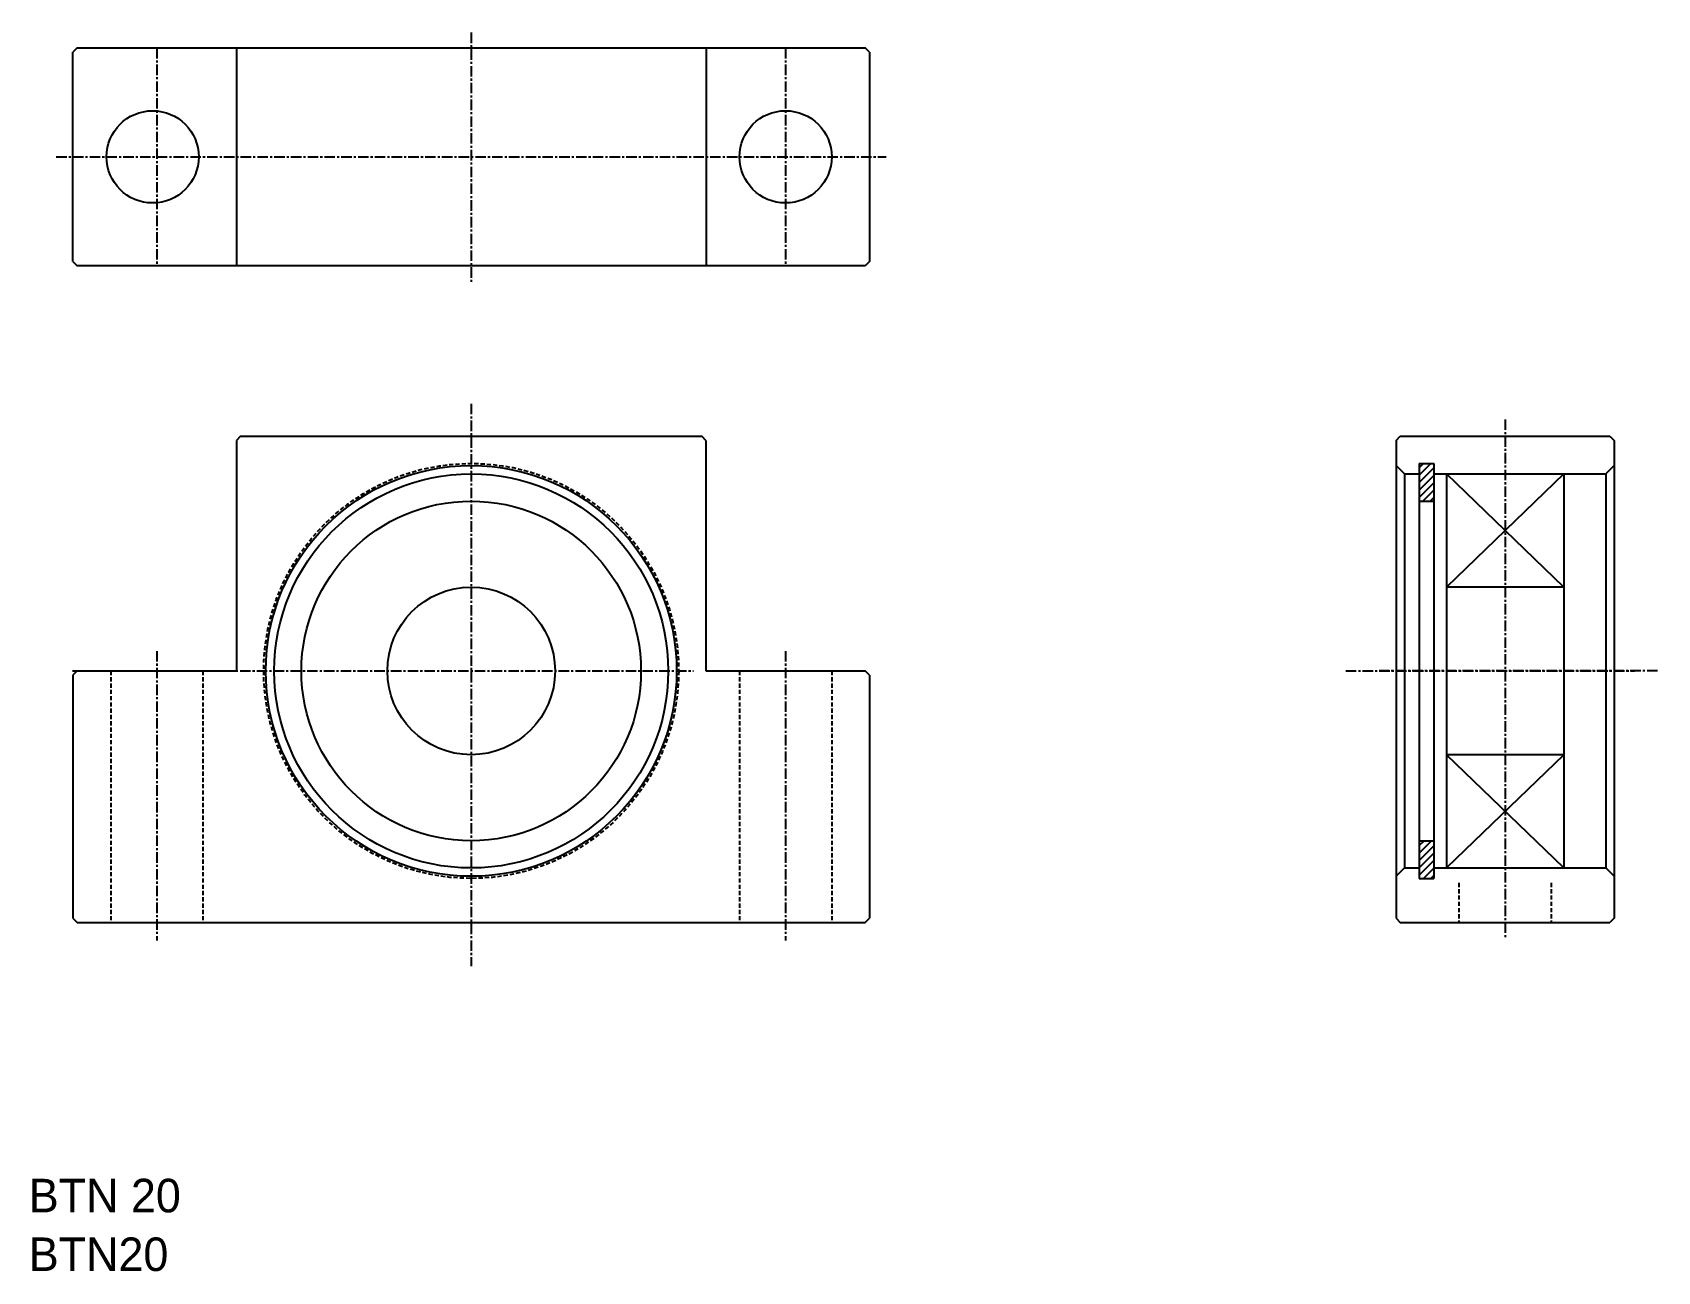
# Model space of a CAD drawing. Extents: x -2 to 192, y 53 to 201.
import ezdxf

# ---------------------------------------------------------------- set-up
doc = ezdxf.new("R2010")
doc.units = 0
doc.linetypes.add('CENTER', pattern=[2, 1.25, -0.25, 0.25, -0.25])
doc.linetypes.add('DASHED', pattern=[0.75, 0.5, -0.25])
doc.layers.get('0').update_dxf_attribs({"linetype": 'CONTINUOUS'})
doc.layers.add('CENTER', color=1, linetype='CENTER')

# ---------------------------------------------------------------- blocks, each defined once
blk = doc.blocks.new('*X23')
at = {"color": 0, "linetype": 'CONTINUOUS'}
for p, q in [((163.45, 147.8), (164.85, 149.2)), ((163.45, 148.69), (163.97, 149.2)), ((163.45, 146.92), (165.2, 148.67)), ((163.45, 146.03), (165.2, 147.78)), ((163.45, 145.15), (165.2, 146.9)), ((163.89, 144.7), (165.2, 146.02)), ((164.77, 144.7), (165.2, 145.13)), ((163.45, 102.72), (164.93, 104.2)), ((163.45, 103.61), (164.05, 104.2)), ((163.45, 101.84), (165.2, 103.59)), ((163.45, 100.96), (165.2, 102.71)), ((163.45, 100.07), (165.2, 101.82)), ((163.97, 99.7), (165.2, 100.94)), ((164.85, 99.7), (165.2, 100.05))]:
    blk.add_line(p, q, dxfattribs=at)

msp = doc.modelspace()

# ---------------------------------------------------------------- linework, layer by layer
at = {"color": 7, "linetype": 'CONTINUOUS'}
for p, q in [((3.38, 198.77), (2.88, 198.27)), ((2.88, 173.27), (2.88, 198.27)), ((3.38, 198.77), (97.38, 198.77)), ((22.44, 172.77), (22.44, 198.77)), ((78.44, 172.77), (78.44, 198.77)), ((97.88, 198.27), (97.38, 198.77)), ((97.88, 198.27), (97.88, 173.27)), ((2.88, 173.27), (3.38, 172.77)), ((97.38, 172.77), (3.38, 172.77)), ((97.88, 173.27), (97.38, 172.77)), ((22.88, 152.45), (22.38, 151.95)), ((22.38, 151.95), (22.38, 124.45)), ((22.88, 152.45), (77.88, 152.45)), ((78.38, 151.95), (77.88, 152.45)), ((78.38, 151.95), (78.38, 124.45)), ((160.7, 151.95), (161.2, 152.45)), ((160.7, 151.95), (160.7, 94.95)), ((161.2, 152.45), (186.2, 152.45)), ((186.2, 152.45), (186.7, 151.95)), ((186.7, 151.95), (186.7, 94.95)), ((160.7, 148.95), (161.7, 147.95)), ((161.7, 147.95), (161.7, 100.95)), ((161.7, 147.95), (163.45, 147.95)), ((163.45, 149.2), (163.45, 99.7)), ((163.45, 149.2), (165.2, 149.2)), ((165.2, 149.2), (165.2, 99.7)), ((165.2, 147.95), (185.7, 147.95)), ((166.7, 147.95), (166.7, 100.95)), ((180.7, 147.95), (180.7, 100.95)), ((185.7, 147.95), (186.7, 148.95)), ((185.7, 147.95), (185.7, 100.95)), ((163.45, 144.7), (165.2, 144.7)), ((180.7, 134.45), (166.7, 134.45)), ((3.38, 124.45), (2.88, 123.95)), ((3.38, 124.45), (22.38, 124.45)), ((78.38, 124.45), (97.38, 124.45)), ((97.88, 123.95), (97.38, 124.45)), ((2.88, 123.95), (2.88, 94.95)), ((97.88, 123.95), (97.88, 94.95)), ((180.7, 114.45), (166.7, 114.45)), ((180.7, 114.45), (166.7, 114.45)), ((163.45, 104.2), (165.2, 104.2)), ((160.7, 99.95), (161.7, 100.95)), ((161.7, 100.95), (163.45, 100.95)), ((165.2, 100.95), (185.7, 100.95)), ((185.7, 100.95), (186.7, 99.95)), ((163.45, 99.7), (165.2, 99.7)), ((2.88, 94.95), (3.38, 94.45)), ((3.38, 94.45), (97.38, 94.45)), ((97.38, 94.45), (97.88, 94.95)), ((160.7, 94.95), (161.2, 94.45)), ((161.2, 94.45), (186.2, 94.45)), ((186.7, 94.95), (186.2, 94.45))]:
    msp.add_line(p, q, dxfattribs=at)
at = {"color": 3, "linetype": 'CONTINUOUS'}
for p, q in [((180.7, 147.95), (166.7, 134.45)), ((180.7, 134.45), (166.7, 147.95)), ((180.7, 114.45), (166.7, 100.95)), ((180.7, 100.95), (166.7, 114.45))]:
    msp.add_line(p, q, dxfattribs=at)
at = {"color": 3, "linetype": 'DASHED'}
for p, q in [((7.38, 124.45), (7.38, 94.45)), ((18.38, 124.45), (18.38, 94.45)), ((82.38, 124.45), (82.38, 94.45)), ((93.38, 124.45), (93.38, 94.45)), ((168.2, 99.17), (168.2, 94.45)), ((179.2, 99.17), (179.2, 94.45))]:
    msp.add_line(p, q, dxfattribs=at)
at = {"color": 7, "linetype": 'CONTINUOUS'}
for centre, radius in [((12.38, 185.77), 5.5), ((87.88, 185.77), 5.5), ((50.38, 124.45), 24.5), ((50.38, 124.45), 23.5), ((50.38, 124.45), 20.25), ((50.38, 124.45), 10)]:
    msp.add_circle(centre, radius, dxfattribs=at)
at = {"color": 3, "linetype": 'DASHED'}
msp.add_circle((50.38, 124.45), 24.75, dxfattribs=at)
at = {"layer": 'CENTER', "color": 1, "linetype": 'CENTER'}
for p, q in [((50.38, 200.6), (50.38, 170.77)), ((12.88, 198.77), (12.88, 172.77)), ((87.88, 198.77), (87.88, 172.77)), ((0.88, 185.77), (99.88, 185.77)), ((50.38, 156.31), (50.38, 89.23)), ((173.7, 154.45), (173.7, 92.69)), ((12.88, 126.82), (12.88, 92.29)), ((87.88, 126.82), (87.88, 92.29)), ((2.81, 124.45), (76.88, 124.45)), ((154.7, 124.45), (189.15, 124.45)), ((191.88, 124.45), (158.7, 124.45))]:
    msp.add_line(p, q, dxfattribs=at)

# ---------------------------------------------------------------- block references
at = {"color": 3, "linetype": 'CONTINUOUS'}
msp.add_blockref('*X23', (0, 0), dxfattribs=at)

# ---------------------------------------------------------------- texts
at = {"color": 7, "linetype": 'CONTINUOUS'}
for s, p in [('BTN 20', (-2.39, 59.87)), ('BTN20', (-2.39, 52.87))]:
    msp.add_text(s, height=4, dxfattribs=at).set_placement(p)

doc.saveas('drawing.dxf')
